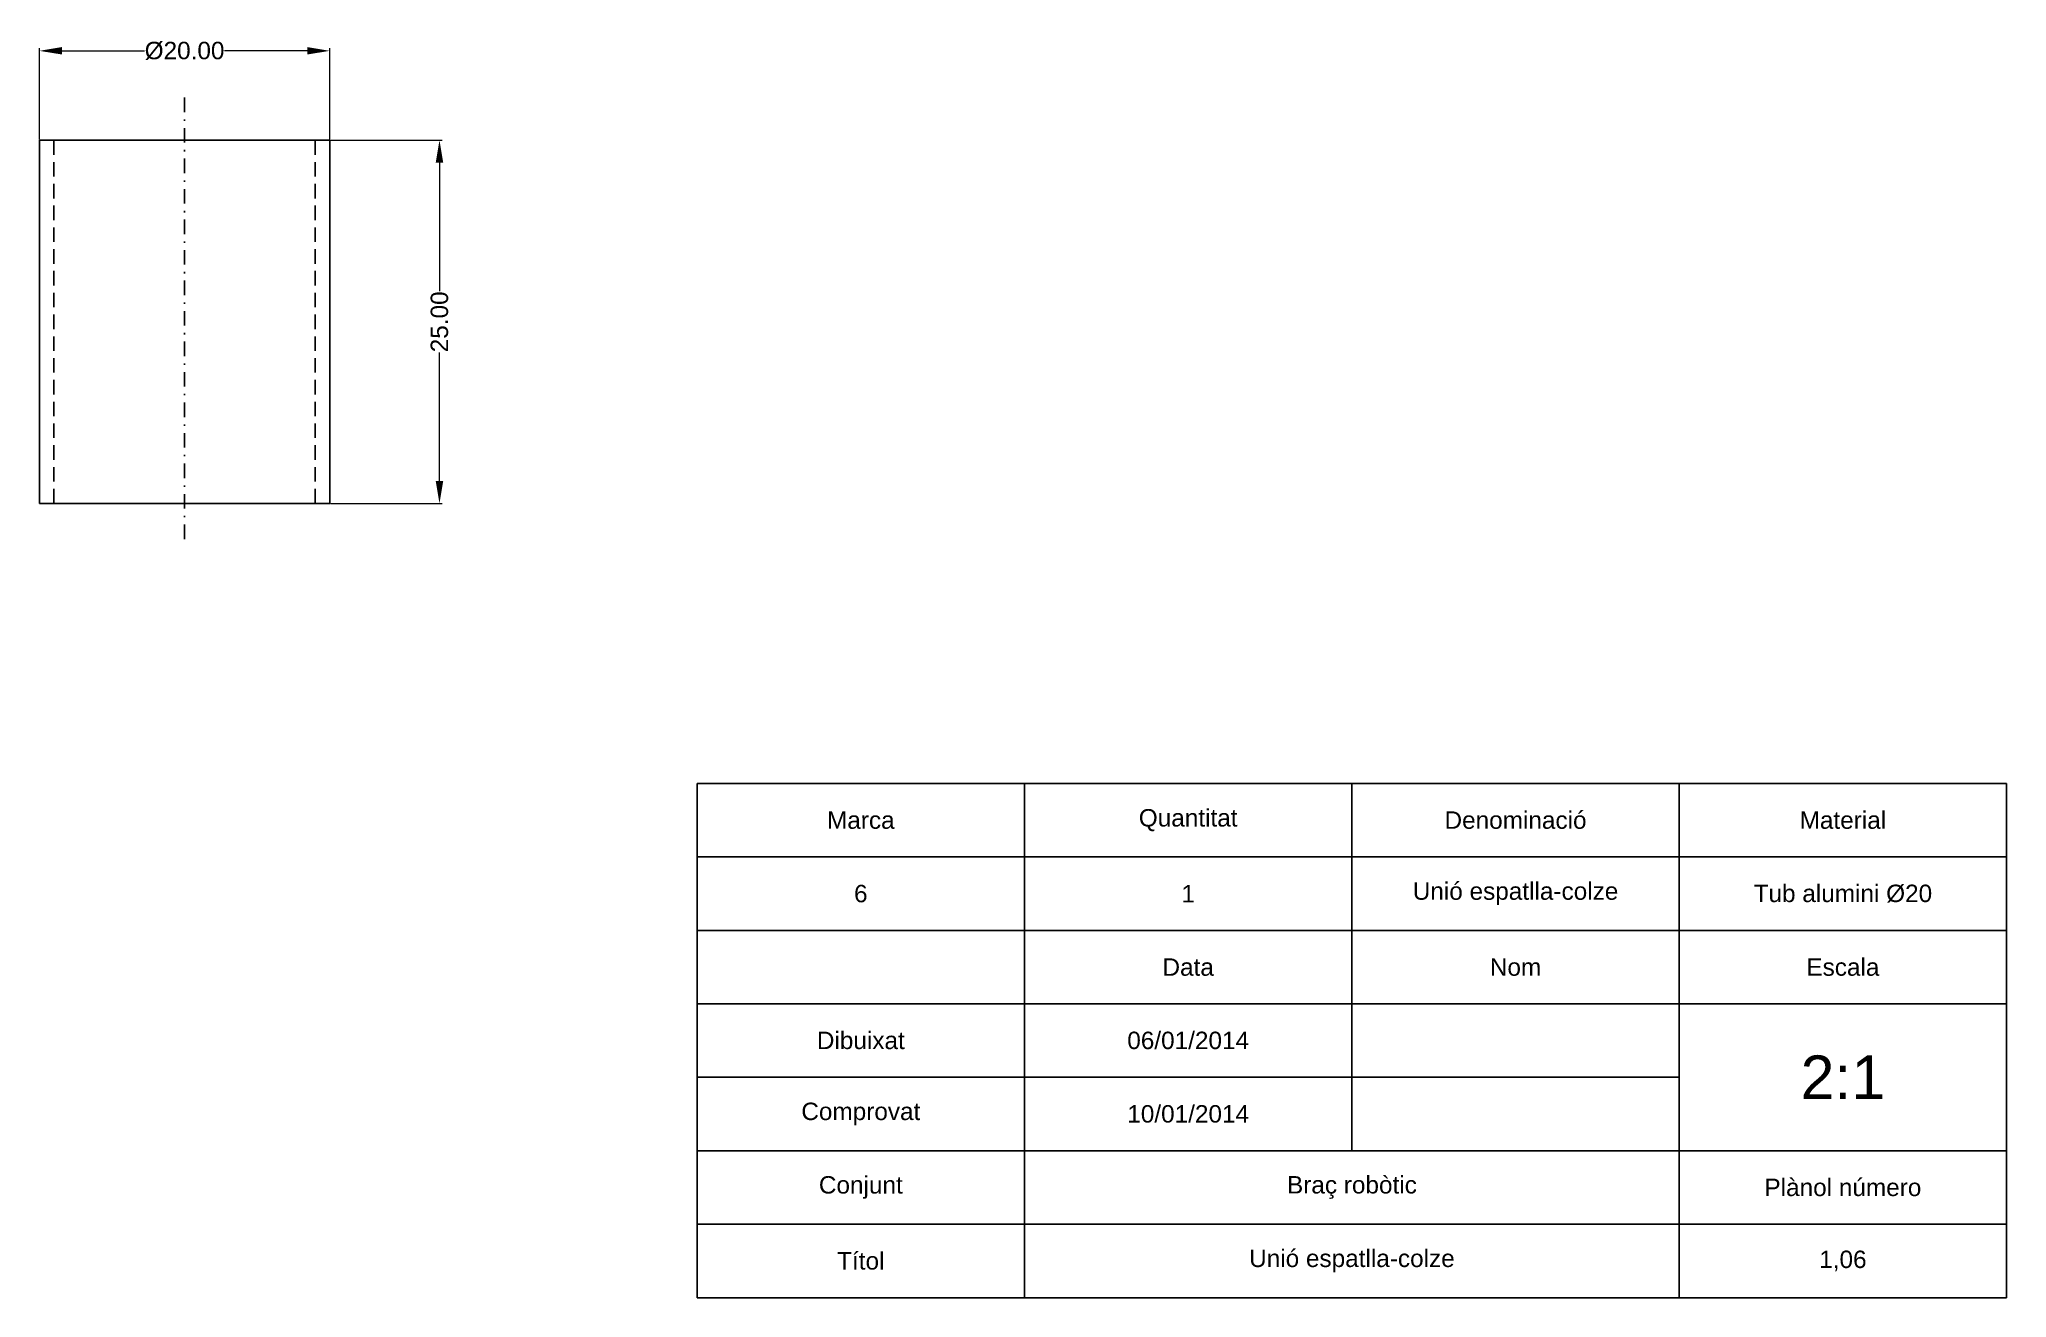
# Paper-space layout 'Presentación1' of a CAD drawing. Header units: millimetres. Extents: x 60 to 195, y 16 to 103.
import ezdxf

# ---------------------------------------------------------------- set-up
doc = ezdxf.new("R2010")
doc.units = ezdxf.units.MM
doc.header["$MEASUREMENT"] = 0
for name, pattern in [('TRAZO_Y_PUNTOX2', [2, 1, -0.5, 0, -0.5]), ('TRAZOS2', [0.375, 0.25, -0.125]), ('TRAZOSX2', [1.5, 1, -0.5])]:
    doc.linetypes.add(name, pattern=pattern)
doc.styles.get("Standard").update_dxf_attribs({"font": 'arial.ttf', "height": 1.2})
doc.dimstyles.get("Standard").update_dxf_attribs({"dimtxt": 1.2, "dimasz": 1.55, "dimexe": 0.18, "dimexo": 0.0625, "dimgap": 0.09, "dimtad": 0, "dimzin": 0, "dimdsep": 46, "dimtxsty": 'Standard', "dimcen": 0.09, "dimclrd": 256, "dimadec": 0, "dimazin": 0, "dimtfac": 1, "dimtofl": 0, "dimtmove": 0, "dimatfit": 3, "dimfxl": 1, "dimtolj": 1, "dimtzin": 0, "dimlwd": 20, "dimlwe": 20, "dimarcsym": 0})

# ---------------------------------------------------------------- blocks, each defined once
blk = doc.blocks.new('*T1')
at = {"color": 0, "linetype": 'ByBlock', "lineweight": -2, "transparency": 16777216}
for p, q in [((0, 0), (90.21, 0)), ((0, 0), (0, -35.41)), ((22.55, 0), (22.55, -35.41)), ((45.11, 0), (45.11, -25.29)), ((67.66, 0), (67.66, -35.41)), ((90.21, 0), (90.21, -35.41)), ((0, -5.06), (90.21, -5.06)), ((0, -10.12), (90.21, -10.12)), ((0, -15.17), (90.21, -15.17)), ((0, -20.23), (67.66, -20.23)), ((0, -25.29), (90.21, -25.29)), ((0, -30.35), (90.21, -30.35)), ((0, -35.41), (90.21, -35.41))]:
    blk.add_line(p, q, dxfattribs=at)
at = {"color": 0, "linetype": 'ByBlock', "lineweight": -3, "transparency": 16777216, "char_height": 1.2, "attachment_point": 5}
for s, insert, width in [('Marca', (11.28, -2.53), 22.4327), ('Quantitat', (33.83, -2.53), 22.4327), ('Denominació', (56.38, -2.53), 22.4327), ('Material', (78.93, -2.53), 22.4327), ('Unió espatlla-colze', (56.38, -7.59), 22.4327), ('6', (11.28, -7.59), 22.4327), ('1', (33.83, -7.59), 22.4327), ('Tub alumini %%C20', (78.93, -7.59), 22.4327), ('Data', (33.83, -12.65), 22.4327), ('Nom', (56.38, -12.65), 22.4327), ('Escala', (78.93, -12.65), 22.4327), ('Dibuixat', (11.28, -17.7), 22.4327), ('06/01/2014', (33.83, -17.7), 22.4327), ('{\\H2.5x;2:1 }', (78.93, -20.23), 22.4327), ('Comprovat', (11.28, -22.76), 22.4327), ('10/01/2014', (33.83, -22.76), 22.4327), ('Conjunt', (11.28, -27.82), 22.4327), ('Braç robòtic', (45.11, -27.82), 44.9854), ('Plànol número', (78.93, -27.82), 22.4327), ('Títol', (11.28, -32.88), 22.4327), ('Unió espatlla-colze', (45.11, -32.88), 44.9854), ('1,06', (78.93, -32.88), 22.4327)]:
    blk.add_mtext(s, dxfattribs=dict(at, insert=insert, width=width))
blk = doc.blocks.new('*D7')
at = {"color": 0, "lineweight": 20, "transparency": 16777216}
for p, q in [((59.93, 95.99), (59.93, 102.27)), ((79.93, 95.99), (79.93, 102.27))]:
    blk.add_line(p, q, dxfattribs=at)
at = {"lineweight": 20, "transparency": 16777216}
for p, q in [((61.48, 102.09), (67.16, 102.09)), ((78.38, 102.09), (72.69, 102.09))]:
    blk.add_line(p, q, dxfattribs=at)
at = {"linetype": 'TRAZOS2', "lineweight": -3, "transparency": 16777216}
for points in [[(61.48, 102.35), (61.48, 101.84), (59.93, 102.09)], [(78.38, 102.35), (78.38, 101.84), (79.93, 102.09)]]:
    blk.add_solid(points, dxfattribs=at)
at = {"layer": 'Defpoints', "color": 0, "linetype": 'TRAZOS2', "lineweight": -3, "transparency": 16777216}
for p in [(59.93, 102.09), (59.93, 95.93), (79.93, 95.93)]:
    blk.add_point(p, dxfattribs=at)
at = {"color": 0, "linetype": 'TRAZOS2', "lineweight": -3, "transparency": 16777216, "insert": (69.93, 102.09), "char_height": 1.2, "attachment_point": 5}
blk.add_mtext('\\A1;%%C20.00', dxfattribs=at)
blk = doc.blocks.new('*D8')
at = {"color": 0, "lineweight": 20, "transparency": 16777216}
for p, q in [((79.99, 95.93), (87.67, 95.93)), ((79.99, 70.93), (87.67, 70.93))]:
    blk.add_line(p, q, dxfattribs=at)
at = {"lineweight": 20, "transparency": 16777216}
for p, q in [((87.49, 94.38), (87.49, 85.55)), ((87.49, 72.48), (87.49, 81.31))]:
    blk.add_line(p, q, dxfattribs=at)
at = {"lineweight": -3, "transparency": 16777216}
for points in [[(87.23, 94.38), (87.75, 94.38), (87.49, 95.93)], [(87.23, 72.48), (87.75, 72.48), (87.49, 70.93)]]:
    blk.add_solid(points, dxfattribs=at)
at = {"layer": 'Defpoints', "color": 0, "lineweight": -3, "transparency": 16777216}
for p in [(79.93, 95.93), (79.93, 70.93), (87.49, 70.93)]:
    blk.add_point(p, dxfattribs=at)
at = {"color": 0, "lineweight": -3, "transparency": 16777216, "insert": (87.49, 83.43), "char_height": 1.2, "attachment_point": 5, "rotation": 90}
blk.add_mtext('\\A1;25.00', dxfattribs=at)

psp = doc.layouts.new('Presentación1')

# ---------------------------------------------------------------- linework, layer by layer
at = {"linetype": 'TRAZO_Y_PUNTOX2', "lineweight": -3}
psp.add_line((69.927, 98.869), (69.927, 68.086), dxfattribs=at)
at = {"lineweight": -3}
for p, q in [((79.927, 95.931), (59.927, 95.931)), ((59.927, 95.931), (59.927, 70.931)), ((79.927, 70.931), (79.927, 95.931)), ((59.927, 70.931), (79.927, 70.931))]:
    psp.add_line(p, q, dxfattribs=at)
at = {"linetype": 'TRAZOS2', "lineweight": -3}
for p, q in [((59.927, 95.931), (59.927, 94.931)), ((59.927, 95.931), (60.927, 95.931)), ((59.927, 95.931), (69.927, 95.931)), ((79.927, 95.931), (78.927, 95.931))]:
    psp.add_line(p, q, dxfattribs=at)
at = {"linetype": 'TRAZOSX2', "lineweight": -3}
for p, q in [((60.927, 95.931), (60.927, 70.931)), ((78.927, 95.931), (78.927, 70.931))]:
    psp.add_line(p, q, dxfattribs=at)

# ---------------------------------------------------------------- block references
psp.add_blockref('*T1', (105.234, 51.641))

# ---------------------------------------------------------------- dimensions: what is measured, and where the dimension line sits
at = {"linetype": 'TRAZOS2', "lineweight": -3}
dim = psp.add_linear_dim(base=(59.927, 102.094), p1=(79.927, 95.931), p2=(59.927, 95.931), text='%%C<>', dimstyle='Standard', dxfattribs=at)
dim.commit()
dim.dimension.update_dxf_attribs({"geometry": '*D7', "text_midpoint": (69.927, 102.094)})
at = {"lineweight": -3}
dim = psp.add_linear_dim(base=(87.489, 70.931), p1=(79.927, 95.931), p2=(79.927, 70.931), angle=90, dimstyle='Standard', dxfattribs=at)
dim.commit()
dim.dimension.update_dxf_attribs({"geometry": '*D8', "text_midpoint": (87.489, 83.431)})

doc.saveas('drawing.dxf')
